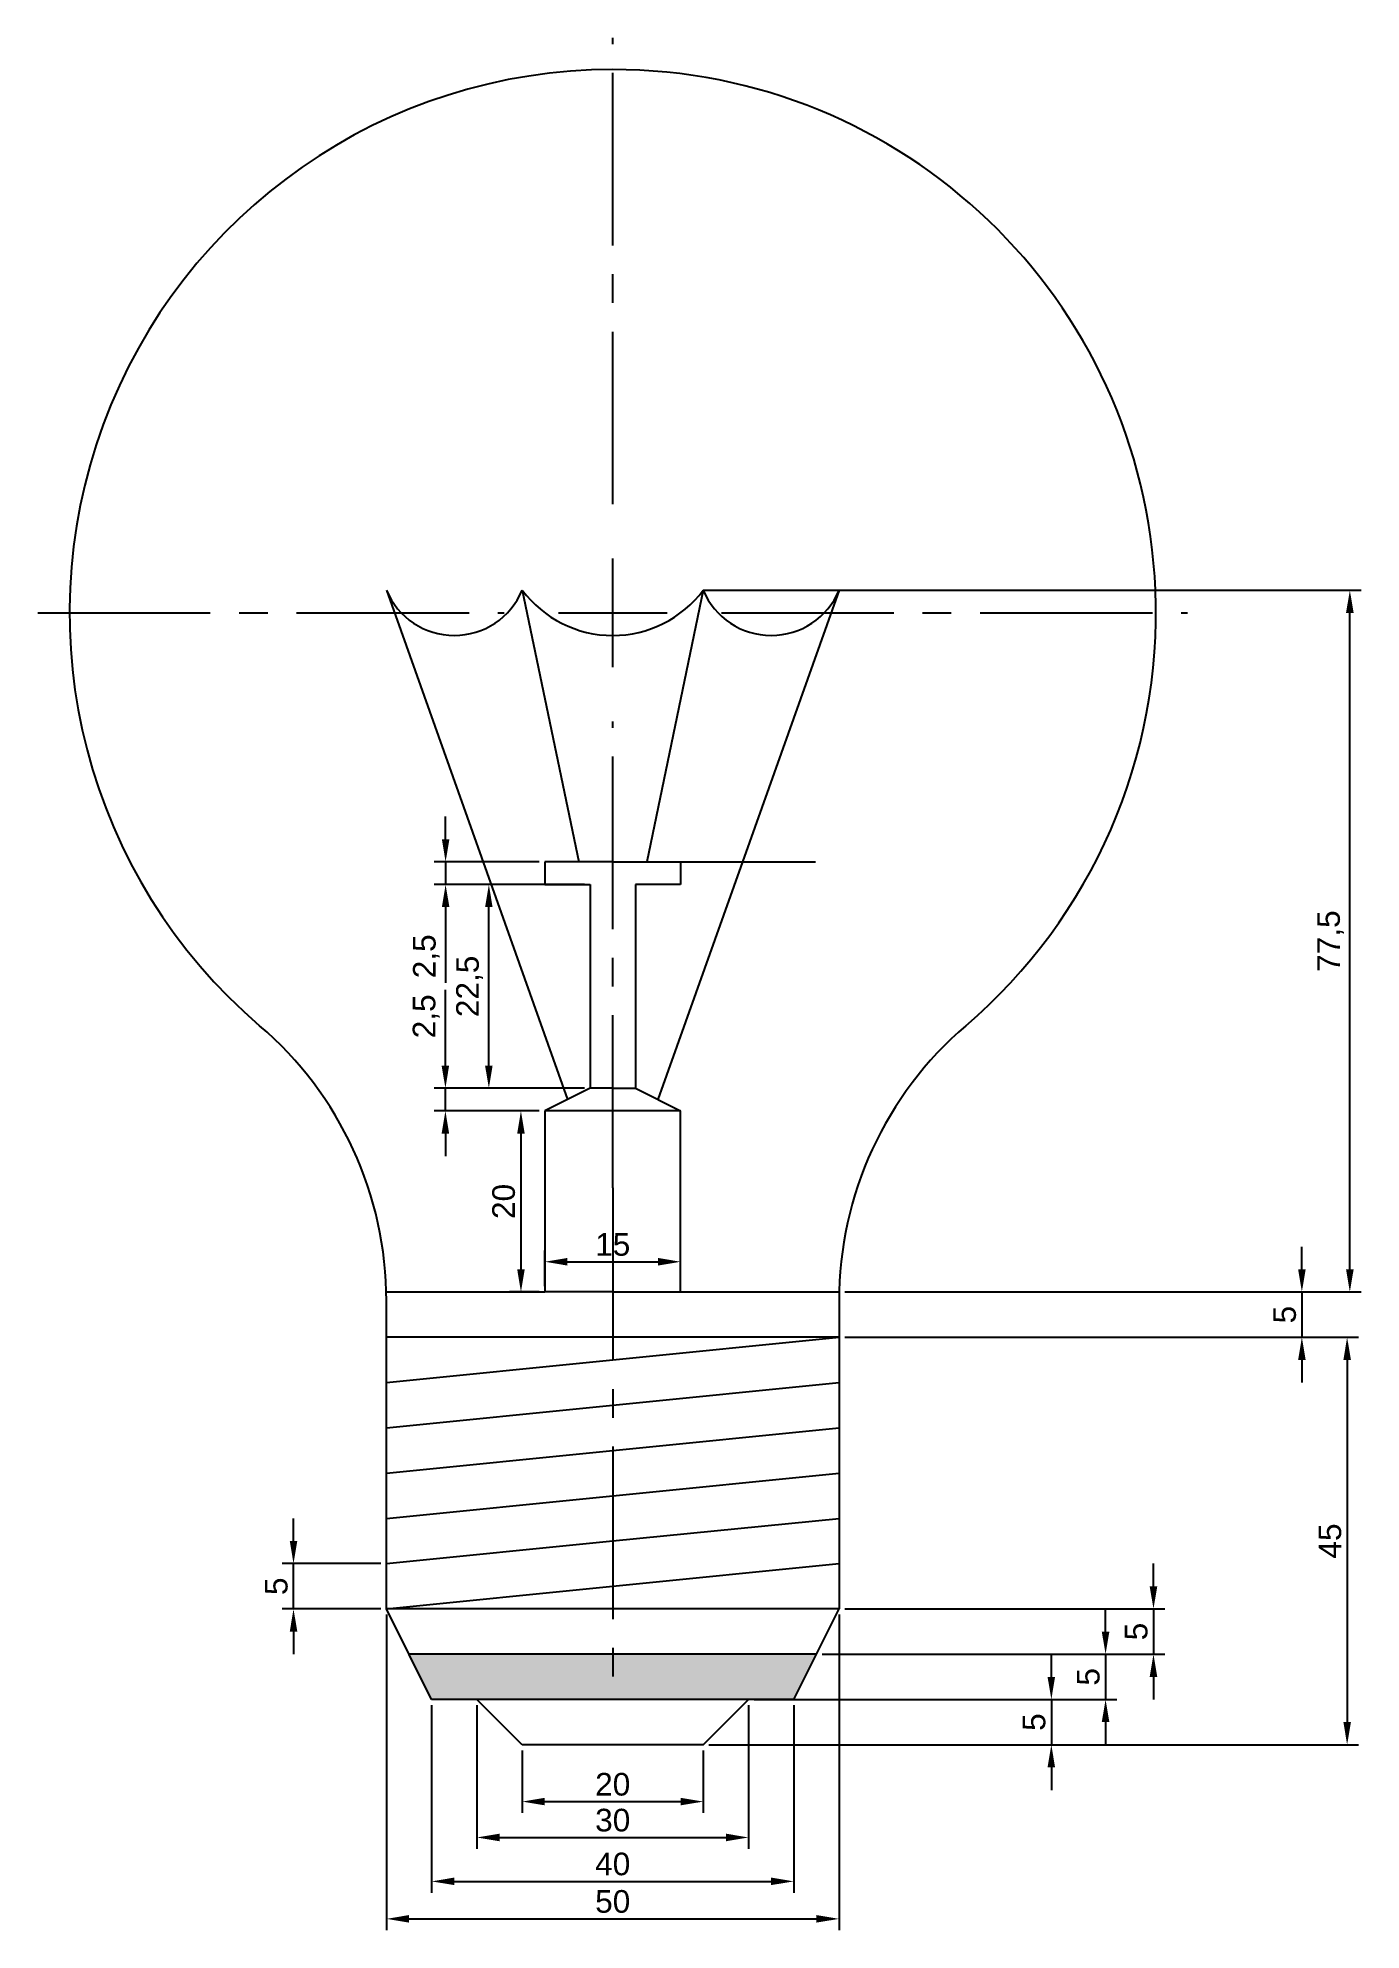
# Model space of a CAD drawing. Header units: millimetres. Extents: x 2685 to 2831, y 1353 to 1562.
import ezdxf

# ---------------------------------------------------------------- set-up
doc = ezdxf.new("R2010")
doc.units = ezdxf.units.MM
doc.linetypes.add('CENTER2', pattern=[28.575, 19.05, -3.175, 3.175, -3.175])
for name, color, linetype in [('kolory', 7, 'Continuous'), ('kreskowanie', 7, 'Continuous'), ('linie pomocnicze', 7, 'Continuous'), ('osie', 7, 'Continuous')]:
    doc.layers.add(name, color=color, linetype=linetype)
doc.styles.get("Standard").update_dxf_attribs({"font": 'arial.ttf'})
doc.dimstyles.new('ISO-25', dxfattribs={"dimtxt": 2.5, "dimasz": 2.5, "dimexe": 1.25, "dimexo": 0.625, "dimtad": 1, "dimtxsty": 'Standard', "dimcen": 2.5, "dimadec": 0, "dimazin": 0, "dimtfac": 1, "dimtmove": 0, "dimatfit": 3, "dimfxl": 1, "dimarcsym": 0})

# ---------------------------------------------------------------- blocks, each defined once
blk = doc.blocks.new('*U1')
at = {"layer": 'osie', "color": 0, "linetype": 'CENTER2', "transparency": 16777216}
for p, q in [((0, 12), (0, 63.5)), ((-63.5, 0), (-12, 0)), ((12, 0), (63.5, 0)), ((0, -63.5), (0, -12))]:
    blk.add_line(p, q, dxfattribs=at)
at = {"layer": 'osie', "color": 0, "linetype": 'Continuous', "transparency": 16777216}
for p, q in [((0, -6), (0, 6)), ((-6, 0), (6, 0))]:
    blk.add_line(p, q, dxfattribs=at)
blk = doc.blocks.new('*D2')
at = {"layer": 'Defpoints', "color": 0, "transparency": 16777216}
for p in [(2773.81, 1423.1), (2773.81, 1418.1), (2824.93, 1418.1)]:
    blk.add_point(p, dxfattribs=at)
at = {"layer": 'kolory', "color": 0, "lineweight": -2, "transparency": 16777216}
for p, q in [((2824.93, 1425.6), (2824.93, 1428.1)), ((2774.44, 1423.1), (2826.18, 1423.1)), ((2824.93, 1423.1), (2824.93, 1418.1)), ((2774.44, 1418.1), (2826.18, 1418.1)), ((2824.93, 1415.6), (2824.93, 1413.1))]:
    blk.add_line(p, q, dxfattribs=at)
at = {"layer": 'kolory', "color": 0, "transparency": 16777216}
for points in [[(2824.52, 1425.6), (2825.35, 1425.6), (2824.93, 1423.1)], [(2824.52, 1415.6), (2825.35, 1415.6), (2824.93, 1418.1)]]:
    blk.add_solid(points, dxfattribs=at)
at = {"layer": 'kolory', "color": 0, "transparency": 16777216, "insert": (2823.04, 1420.6), "char_height": 2.5, "attachment_point": 5, "rotation": 90}
blk.add_mtext('5', dxfattribs=at)
blk = doc.blocks.new('*D3')
at = {"layer": 'Defpoints', "color": 0, "transparency": 16777216}
for p in [(2773.81, 1388.1), (2771.31, 1383.1), (2808.54, 1383.1)]:
    blk.add_point(p, dxfattribs=at)
at = {"layer": 'kolory', "color": 0, "lineweight": -2, "transparency": 16777216}
for p, q in [((2808.54, 1390.6), (2808.54, 1393.1)), ((2774.44, 1388.1), (2809.79, 1388.1)), ((2808.54, 1388.1), (2808.54, 1383.1)), ((2771.94, 1383.1), (2809.79, 1383.1)), ((2808.54, 1380.6), (2808.54, 1378.1))]:
    blk.add_line(p, q, dxfattribs=at)
at = {"layer": 'kolory', "color": 0, "transparency": 16777216}
for points in [[(2808.12, 1390.6), (2808.96, 1390.6), (2808.54, 1388.1)], [(2808.12, 1380.6), (2808.96, 1380.6), (2808.54, 1383.1)]]:
    blk.add_solid(points, dxfattribs=at)
at = {"layer": 'kolory', "color": 0, "transparency": 16777216, "insert": (2806.64, 1385.6), "char_height": 2.5, "attachment_point": 5, "rotation": 90}
blk.add_mtext('5', dxfattribs=at)
blk = doc.blocks.new('*D4')
at = {"layer": 'Defpoints', "color": 0, "transparency": 16777216}
for p in [(2771.31, 1383.1), (2768.81, 1378.1), (2803.25, 1378.1)]:
    blk.add_point(p, dxfattribs=at)
at = {"layer": 'kolory', "color": 0, "lineweight": -2, "transparency": 16777216}
for p, q in [((2803.25, 1385.6), (2803.25, 1388.1)), ((2771.94, 1383.1), (2804.5, 1383.1)), ((2803.25, 1383.1), (2803.25, 1378.1)), ((2769.44, 1378.1), (2804.5, 1378.1)), ((2803.25, 1375.6), (2803.25, 1373.1))]:
    blk.add_line(p, q, dxfattribs=at)
at = {"layer": 'kolory', "color": 0, "transparency": 16777216}
for points in [[(2802.83, 1385.6), (2803.67, 1385.6), (2803.25, 1383.1)], [(2802.83, 1375.6), (2803.67, 1375.6), (2803.25, 1378.1)]]:
    blk.add_solid(points, dxfattribs=at)
at = {"layer": 'kolory', "color": 0, "transparency": 16777216, "insert": (2801.35, 1380.6), "char_height": 2.5, "attachment_point": 5, "rotation": 90}
blk.add_mtext('5', dxfattribs=at)
blk = doc.blocks.new('*D5')
at = {"layer": 'Defpoints', "color": 0, "transparency": 16777216}
for p in [(2763.81, 1378.1), (2758.81, 1373.1), (2797.26, 1373.1)]:
    blk.add_point(p, dxfattribs=at)
at = {"layer": 'kolory', "color": 0, "lineweight": -2, "transparency": 16777216}
for p, q in [((2797.26, 1380.6), (2797.26, 1383.1)), ((2764.44, 1378.1), (2798.51, 1378.1)), ((2797.26, 1378.1), (2797.26, 1373.1)), ((2759.44, 1373.1), (2798.51, 1373.1)), ((2797.26, 1370.6), (2797.26, 1368.1))]:
    blk.add_line(p, q, dxfattribs=at)
at = {"layer": 'kolory', "color": 0, "transparency": 16777216}
for points in [[(2796.84, 1380.6), (2797.67, 1380.6), (2797.26, 1378.1)], [(2796.84, 1370.6), (2797.67, 1370.6), (2797.26, 1373.1)]]:
    blk.add_solid(points, dxfattribs=at)
at = {"layer": 'kolory', "color": 0, "transparency": 16777216, "insert": (2795.36, 1375.6), "char_height": 2.5, "attachment_point": 5, "rotation": 90}
blk.add_mtext('5', dxfattribs=at)
blk = doc.blocks.new('*D6')
at = {"layer": 'Defpoints', "color": 0, "transparency": 16777216}
for p in [(2738.81, 1373.1), (2758.81, 1373.1), (2758.81, 1366.82)]:
    blk.add_point(p, dxfattribs=at)
at = {"layer": 'kolory', "color": 0, "lineweight": -2, "transparency": 16777216}
for p, q in [((2738.81, 1372.48), (2738.81, 1365.57)), ((2758.81, 1372.48), (2758.81, 1365.57)), ((2741.31, 1366.82), (2756.31, 1366.82))]:
    blk.add_line(p, q, dxfattribs=at)
at = {"layer": 'kolory', "color": 0, "transparency": 16777216}
for points in [[(2741.31, 1367.24), (2741.31, 1366.41), (2738.81, 1366.82)], [(2756.31, 1367.24), (2756.31, 1366.41), (2758.81, 1366.82)]]:
    blk.add_solid(points, dxfattribs=at)
at = {"layer": 'kolory', "color": 0, "transparency": 16777216, "insert": (2748.81, 1368.72), "char_height": 2.5, "attachment_point": 5}
blk.add_mtext('20', dxfattribs=at)
blk = doc.blocks.new('*D7')
at = {"layer": 'Defpoints', "color": 0, "transparency": 16777216}
for p in [(2728.81, 1378.1), (2768.81, 1378.1), (2768.81, 1358.01)]:
    blk.add_point(p, dxfattribs=at)
at = {"layer": 'kolory', "color": 0, "lineweight": -2, "transparency": 16777216}
for p, q in [((2728.81, 1377.48), (2728.81, 1356.76)), ((2768.81, 1377.48), (2768.81, 1356.76)), ((2731.31, 1358.01), (2766.31, 1358.01))]:
    blk.add_line(p, q, dxfattribs=at)
at = {"layer": 'kolory', "color": 0, "transparency": 16777216}
for points in [[(2731.31, 1358.43), (2731.31, 1357.6), (2728.81, 1358.01)], [(2766.31, 1358.43), (2766.31, 1357.6), (2768.81, 1358.01)]]:
    blk.add_solid(points, dxfattribs=at)
at = {"layer": 'kolory', "color": 0, "transparency": 16777216, "insert": (2748.81, 1359.92), "char_height": 2.5, "attachment_point": 5}
blk.add_mtext('40', dxfattribs=at)
blk = doc.blocks.new('*D8')
at = {"layer": 'Defpoints', "color": 0, "transparency": 16777216}
for p in [(2733.81, 1378.1), (2763.81, 1378.1), (2763.81, 1362.86)]:
    blk.add_point(p, dxfattribs=at)
at = {"layer": 'kolory', "color": 0, "lineweight": -2, "transparency": 16777216}
for p, q in [((2733.81, 1377.48), (2733.81, 1361.61)), ((2763.81, 1377.48), (2763.81, 1361.61)), ((2736.31, 1362.86), (2761.31, 1362.86))]:
    blk.add_line(p, q, dxfattribs=at)
at = {"layer": 'kolory', "color": 0, "transparency": 16777216}
for points in [[(2736.31, 1363.28), (2736.31, 1362.44), (2733.81, 1362.86)], [(2761.31, 1363.28), (2761.31, 1362.44), (2763.81, 1362.86)]]:
    blk.add_solid(points, dxfattribs=at)
at = {"layer": 'kolory', "color": 0, "transparency": 16777216, "insert": (2748.81, 1364.76), "char_height": 2.5, "attachment_point": 5}
blk.add_mtext('30', dxfattribs=at)
blk = doc.blocks.new('*D9')
at = {"layer": 'Defpoints', "color": 0, "transparency": 16777216}
for p in [(2723.81, 1388.1), (2773.81, 1388.1), (2773.81, 1353.87)]:
    blk.add_point(p, dxfattribs=at)
at = {"layer": 'kolory', "color": 0, "lineweight": -2, "transparency": 16777216}
for p, q in [((2723.81, 1387.48), (2723.81, 1352.62)), ((2773.81, 1387.48), (2773.81, 1352.62)), ((2726.31, 1353.87), (2771.31, 1353.87))]:
    blk.add_line(p, q, dxfattribs=at)
at = {"layer": 'kolory', "color": 0, "transparency": 16777216}
for points in [[(2726.31, 1354.29), (2726.31, 1353.46), (2723.81, 1353.87)], [(2771.31, 1354.29), (2771.31, 1353.46), (2773.81, 1353.87)]]:
    blk.add_solid(points, dxfattribs=at)
at = {"layer": 'kolory', "color": 0, "transparency": 16777216, "insert": (2748.81, 1355.78), "char_height": 2.5, "attachment_point": 5}
blk.add_mtext('50', dxfattribs=at)
blk = doc.blocks.new('*D10')
at = {"layer": 'Defpoints', "color": 0, "transparency": 16777216}
for p in [(2713.55, 1393.1), (2723.81, 1393.1), (2723.81, 1388.1)]:
    blk.add_point(p, dxfattribs=at)
at = {"layer": 'kolory', "color": 0, "lineweight": -2, "transparency": 16777216}
for p, q in [((2713.55, 1395.6), (2713.55, 1398.1)), ((2723.19, 1393.1), (2712.3, 1393.1)), ((2713.55, 1388.1), (2713.55, 1393.1)), ((2723.19, 1388.1), (2712.3, 1388.1)), ((2713.55, 1385.6), (2713.55, 1383.1))]:
    blk.add_line(p, q, dxfattribs=at)
at = {"layer": 'kolory', "color": 0, "transparency": 16777216}
for points in [[(2713.14, 1395.6), (2713.97, 1395.6), (2713.55, 1393.1)], [(2713.14, 1385.6), (2713.97, 1385.6), (2713.55, 1388.1)]]:
    blk.add_solid(points, dxfattribs=at)
at = {"layer": 'kolory', "color": 0, "transparency": 16777216, "insert": (2711.66, 1390.6), "char_height": 2.5, "attachment_point": 5, "rotation": 90}
blk.add_mtext('5', dxfattribs=at)
blk = doc.blocks.new('*D11')
at = {"layer": 'Defpoints', "color": 0, "transparency": 16777216}
for p in [(2773.81, 1418.1), (2773.81, 1373.1), (2829.93, 1373.1)]:
    blk.add_point(p, dxfattribs=at)
at = {"layer": 'kolory', "color": 0, "lineweight": -2, "transparency": 16777216}
for p, q in [((2774.44, 1418.1), (2831.18, 1418.1)), ((2829.93, 1415.6), (2829.93, 1375.6)), ((2774.44, 1373.1), (2831.18, 1373.1))]:
    blk.add_line(p, q, dxfattribs=at)
at = {"layer": 'kolory', "color": 0, "transparency": 16777216}
for points in [[(2829.52, 1415.6), (2830.35, 1415.6), (2829.93, 1418.1)], [(2829.52, 1375.6), (2830.35, 1375.6), (2829.93, 1373.1)]]:
    blk.add_solid(points, dxfattribs=at)
at = {"layer": 'kolory', "color": 0, "transparency": 16777216, "insert": (2828.04, 1395.6), "char_height": 2.5, "attachment_point": 5, "rotation": 90}
blk.add_mtext('45', dxfattribs=at)
blk = doc.blocks.new('*D12')
at = {"layer": 'Defpoints', "color": 0, "transparency": 16777216}
for p in [(2756.31, 1426.44), (2741.31, 1423.1), (2756.31, 1423.1)]:
    blk.add_point(p, dxfattribs=at)
at = {"layer": 'kolory', "color": 0, "lineweight": -2, "transparency": 16777216}
for p, q in [((2741.31, 1423.73), (2741.31, 1427.69)), ((2756.31, 1423.73), (2756.31, 1427.69)), ((2743.81, 1426.44), (2753.81, 1426.44))]:
    blk.add_line(p, q, dxfattribs=at)
at = {"layer": 'kolory', "color": 0, "transparency": 16777216}
for points in [[(2743.81, 1426.86), (2743.81, 1426.02), (2741.31, 1426.44)], [(2753.81, 1426.86), (2753.81, 1426.02), (2756.31, 1426.44)]]:
    blk.add_solid(points, dxfattribs=at)
at = {"layer": 'kolory', "color": 0, "transparency": 16777216, "insert": (2748.81, 1428.34), "char_height": 2.5, "attachment_point": 5}
blk.add_mtext('15', dxfattribs=at)
blk = doc.blocks.new('*D13')
at = {"layer": 'Defpoints', "color": 0, "transparency": 16777216}
for p in [(2808.76, 1500.6), (2830.23, 1500.6), (2773.81, 1423.1)]:
    blk.add_point(p, dxfattribs=at)
at = {"layer": 'kolory', "color": 0, "lineweight": -2, "transparency": 16777216}
for p, q in [((2809.38, 1500.6), (2831.48, 1500.6)), ((2830.23, 1425.6), (2830.23, 1498.1)), ((2774.44, 1423.1), (2831.48, 1423.1))]:
    blk.add_line(p, q, dxfattribs=at)
at = {"layer": 'kolory', "color": 0, "transparency": 16777216}
for points in [[(2829.81, 1498.1), (2830.65, 1498.1), (2830.23, 1500.6)], [(2829.81, 1425.6), (2830.65, 1425.6), (2830.23, 1423.1)]]:
    blk.add_solid(points, dxfattribs=at)
at = {"layer": 'kolory', "color": 0, "transparency": 16777216, "insert": (2828.11, 1461.85), "char_height": 2.5, "attachment_point": 5, "rotation": 90}
blk.add_mtext('77,5', dxfattribs=at)
blk = doc.blocks.new('*D14')
at = {"layer": 'Defpoints', "color": 0, "transparency": 16777216}
for p in [(2741.31, 1443.1), (2738.67, 1423.1), (2741.31, 1423.1)]:
    blk.add_point(p, dxfattribs=at)
at = {"layer": 'kolory', "color": 0, "lineweight": -2, "transparency": 16777216}
for p, q in [((2740.69, 1443.1), (2737.42, 1443.1)), ((2738.67, 1440.6), (2738.67, 1425.6)), ((2740.69, 1423.1), (2737.42, 1423.1))]:
    blk.add_line(p, q, dxfattribs=at)
at = {"layer": 'kolory', "color": 0, "transparency": 16777216}
for points in [[(2738.26, 1440.6), (2739.09, 1440.6), (2738.67, 1443.1)], [(2738.26, 1425.6), (2739.09, 1425.6), (2738.67, 1423.1)]]:
    blk.add_solid(points, dxfattribs=at)
at = {"layer": 'kolory', "color": 0, "transparency": 16777216, "insert": (2736.77, 1433.1), "char_height": 2.5, "attachment_point": 5, "rotation": 90}
blk.add_mtext('20', dxfattribs=at)
blk = doc.blocks.new('*D15')
at = {"layer": 'Defpoints', "color": 0, "transparency": 16777216}
for p in [(2741.31, 1470.6), (2730.35, 1468.1), (2741.31, 1468.1)]:
    blk.add_point(p, dxfattribs=at)
at = {"layer": 'kolory', "color": 0, "lineweight": -2, "transparency": 16777216}
for p, q in [((2730.35, 1473.1), (2730.35, 1475.6)), ((2740.69, 1470.6), (2729.1, 1470.6)), ((2730.35, 1470.6), (2730.35, 1468.1)), ((2740.69, 1468.1), (2729.1, 1468.1)), ((2730.35, 1465.6), (2730.35, 1457.24))]:
    blk.add_line(p, q, dxfattribs=at)
at = {"layer": 'kolory', "color": 0, "transparency": 16777216}
for points in [[(2729.94, 1473.1), (2730.77, 1473.1), (2730.35, 1470.6)], [(2729.94, 1465.6), (2730.77, 1465.6), (2730.35, 1468.1)]]:
    blk.add_solid(points, dxfattribs=at)
at = {"layer": 'kolory', "color": 0, "transparency": 16777216, "insert": (2728.23, 1460.17), "char_height": 2.5, "attachment_point": 5, "rotation": 90}
blk.add_mtext('2,5', dxfattribs=at)
blk = doc.blocks.new('*D16')
at = {"layer": 'Defpoints', "color": 0, "transparency": 16777216}
for p in [(2730.33, 1445.6), (2746.31, 1445.6), (2741.31, 1443.1)]:
    blk.add_point(p, dxfattribs=at)
at = {"layer": 'kolory', "color": 0, "lineweight": -2, "transparency": 16777216}
for p, q in [((2730.33, 1448.1), (2730.33, 1456.47)), ((2745.69, 1445.6), (2729.08, 1445.6)), ((2730.33, 1443.1), (2730.33, 1445.6)), ((2740.69, 1443.1), (2729.08, 1443.1)), ((2730.33, 1440.6), (2730.33, 1438.1))]:
    blk.add_line(p, q, dxfattribs=at)
at = {"layer": 'kolory', "color": 0, "transparency": 16777216}
for points in [[(2729.91, 1448.1), (2730.74, 1448.1), (2730.33, 1445.6)], [(2729.91, 1440.6), (2730.74, 1440.6), (2730.33, 1443.1)]]:
    blk.add_solid(points, dxfattribs=at)
at = {"layer": 'kolory', "color": 0, "transparency": 16777216, "insert": (2728.2, 1453.54), "char_height": 2.5, "attachment_point": 5, "rotation": 90}
blk.add_mtext('2,5', dxfattribs=at)
blk = doc.blocks.new('*D17')
at = {"layer": 'Defpoints', "color": 0, "transparency": 16777216}
for p in [(2735.13, 1468.1), (2746.31, 1468.1), (2746.31, 1445.6)]:
    blk.add_point(p, dxfattribs=at)
at = {"layer": 'kolory', "color": 0, "lineweight": -2, "transparency": 16777216}
for p, q in [((2745.69, 1468.1), (2733.88, 1468.1)), ((2735.13, 1448.1), (2735.13, 1465.6)), ((2745.69, 1445.6), (2733.88, 1445.6))]:
    blk.add_line(p, q, dxfattribs=at)
at = {"layer": 'kolory', "color": 0, "transparency": 16777216}
for points in [[(2734.71, 1465.6), (2735.54, 1465.6), (2735.13, 1468.1)], [(2734.71, 1448.1), (2735.54, 1448.1), (2735.13, 1445.6)]]:
    blk.add_solid(points, dxfattribs=at)
at = {"layer": 'kolory', "color": 0, "transparency": 16777216, "insert": (2733, 1456.85), "char_height": 2.5, "attachment_point": 5, "rotation": 90}
blk.add_mtext('22,5', dxfattribs=at)

msp = doc.modelspace()

# ---------------------------------------------------------------- hatches: boundary and pattern name
h = msp.add_hatch(color=256)
h.dxf.hatch_style = 1
h.paths.add_polyline_path([(2748.81, 1383.104), (2726.31, 1383.104), (2728.81, 1378.104), (2748.81, 1378.104)])
h.paths.add_polyline_path([(2771.31, 1383.104), (2748.81, 1383.104), (2748.81, 1378.104), (2768.81, 1378.104)])

# ---------------------------------------------------------------- linework, layer by layer
for p, q in [((2723.81, 1500.604), (2743.81, 1444.354)), ((2738.81, 1500.604), (2745.06, 1470.604)), ((2758.81, 1500.604), (2752.56, 1470.604)), ((2758.81, 1500.604), (2815.833, 1500.604)), ((2773.81, 1500.604), (2763.143, 1470.604)), ((2748.81, 1470.604), (2741.31, 1470.604)), ((2741.31, 1470.604), (2741.31, 1468.104)), ((2748.81, 1470.604), (2756.31, 1470.604)), ((2756.31, 1470.604), (2756.31, 1468.104)), ((2756.31, 1470.604), (2771.22, 1470.604)), ((2741.31, 1468.104), (2746.31, 1468.104)), ((2746.31, 1468.104), (2746.31, 1445.604)), ((2756.31, 1468.104), (2751.31, 1468.104)), ((2751.31, 1468.104), (2751.31, 1445.604)), ((2746.31, 1445.604), (2741.31, 1443.104)), ((2748.81, 1445.604), (2746.31, 1445.604)), ((2748.81, 1445.604), (2751.31, 1445.604)), ((2751.31, 1445.604), (2756.31, 1443.104)), ((2756.31, 1443.104), (2741.31, 1443.104)), ((2741.31, 1443.104), (2741.31, 1423.104)), ((2756.31, 1423.104), (2756.31, 1443.104)), ((2723.81, 1423.104), (2741.31, 1423.104)), ((2723.81, 1418.104), (2723.81, 1422.111)), ((2748.81, 1423.104), (2741.31, 1423.104)), ((2748.81, 1423.104), (2756.31, 1423.104)), ((2748.81, 1423.104), (2773.81, 1423.104)), ((2773.81, 1422.111), (2773.81, 1418.104)), ((2748.81, 1418.104), (2723.81, 1418.104)), ((2723.81, 1388.104), (2723.81, 1418.104)), ((2773.81, 1418.104), (2748.81, 1418.104)), ((2773.81, 1418.104), (2773.81, 1388.104)), ((2773.81, 1388.104), (2723.81, 1388.104)), ((2728.81, 1378.104), (2723.81, 1388.104)), ((2768.81, 1378.104), (2773.81, 1388.104)), ((2771.31, 1383.104), (2726.31, 1383.104)), ((2768.81, 1378.104), (2728.81, 1378.104)), ((2738.81, 1373.104), (2733.81, 1378.104)), ((2758.81, 1373.104), (2763.81, 1378.104)), ((2758.81, 1373.104), (2738.81, 1373.104))]:
    msp.add_line(p, q)
at = {"linetype": 'CENTER2'}
msp.add_line((2723.81, 1388.104), (2723.81, 1393.104), dxfattribs=at)
at = {"color": 242, "true_color": 0xcd2027}
msp.add_line((2748.81, 1378.104), (2748.81, 1378.104), dxfattribs=at)
for centre, radius, start, end in [((2748.81, 1498.104), 60, 90, 229.4584), ((2748.81, 1498.104), 60, 310.5416, 2.38802), ((2683.81, 1422.111), 40, 0, 49.4584), ((2813.81, 1422.111), 40, 130.5416, 180)]:
    msp.add_arc(centre, radius, start, end)
at = {"layer": 'kolory', "color": 1}
msp.add_line((2763.143, 1470.604), (2753.81, 1444.354), dxfattribs=at)
at = {"layer": 'kolory', "color": 3}
msp.add_arc((2748.81, 1498.104), 60, 2.38802, 90, dxfattribs=at)
at = {"layer": 'kolory', "color": 5}
for centre, radius, start, end in [((2731.31, 1503.729), 8.125, 202.61986, 337.38014), ((2748.81, 1508.104), 12.5, 216.8699, 323.1301), ((2766.31, 1503.729), 8.125, 202.61986, 337.38014)]:
    msp.add_arc(centre, radius, start, end, dxfattribs=at)
at = {"layer": 'kreskowanie'}
for p, q in [((2748.81, 1415.604), (2773.81, 1418.104)), ((2723.81, 1408.104), (2748.81, 1410.604)), ((2748.81, 1405.604), (2773.81, 1408.104)), ((2723.81, 1398.104), (2748.81, 1400.604)), ((2748.81, 1395.604), (2773.81, 1398.104)), ((2723.81, 1388.104), (2748.81, 1390.604))]:
    msp.add_line(p, q, dxfattribs=at)
at = {"layer": 'kreskowanie', "color": 1}
for p, q in [((2723.81, 1413.104), (2748.81, 1415.604)), ((2748.81, 1410.604), (2773.81, 1413.104)), ((2723.81, 1403.104), (2748.81, 1405.604)), ((2748.81, 1400.604), (2773.81, 1403.104)), ((2723.81, 1393.104), (2748.81, 1395.604)), ((2748.81, 1390.604), (2773.81, 1393.104))]:
    msp.add_line(p, q, dxfattribs=at)
at = {"layer": 'linie pomocnicze', "linetype": 'CENTER2'}
msp.add_line((2748.81, 1434.604), (2748.81, 1378.104), dxfattribs=at)

# ---------------------------------------------------------------- block references
at = {"layer": 'osie', "linetype": 'CENTER2'}
msp.add_blockref('*U1', (2748.81, 1498.104), dxfattribs=at)

# ---------------------------------------------------------------- dimensions: what is measured, and where the dimension line sits
at = {"layer": 'kolory'}
for base, p1, p2, picture, middle in [((2830.231, 1500.604), (2773.81, 1423.104), (2808.758, 1500.604), '*D13', (2828.108, 1461.854)), ((2730.354, 1468.104), (2741.31, 1470.604), (2741.31, 1468.104), '*D15', (2728.226, 1460.173)), ((2735.126, 1468.104), (2746.31, 1445.604), (2746.31, 1468.104), '*D17', (2732.999, 1456.854)), ((2730.326, 1445.604), (2741.31, 1443.104), (2746.31, 1445.604), '*D16', (2728.198, 1453.535)), ((2738.674, 1423.104), (2741.31, 1443.104), (2741.31, 1423.104), '*D14', (2736.773, 1433.104)), ((2824.932, 1418.104), (2773.81, 1423.104), (2773.81, 1418.104), '*D2', (2823.036, 1420.604)), ((2829.935, 1373.104), (2773.81, 1418.104), (2773.81, 1373.104), '*D11', (2828.038, 1395.604)), ((2713.555, 1393.104), (2723.81, 1388.104), (2723.81, 1393.104), '*D10', (2711.659, 1390.604)), ((2808.538, 1383.104), (2773.81, 1388.104), (2771.31, 1383.104), '*D3', (2806.642, 1385.604)), ((2803.25, 1378.104), (2771.31, 1383.104), (2768.81, 1378.104), '*D4', (2801.353, 1380.604)), ((2797.256, 1373.104), (2763.81, 1378.104), (2758.81, 1373.104), '*D5', (2795.36, 1375.604))]:
    dim = msp.add_linear_dim(base=base, p1=p1, p2=p2, angle=90, dimstyle='ISO-25', dxfattribs=at)
    dim.commit()
    dim.dimension.update_dxf_attribs({"geometry": picture, "text_midpoint": middle})
for base, p1, p2, picture, middle in [((2756.31, 1426.439), (2741.31, 1423.104), (2756.31, 1423.104), '*D12', (2748.81, 1428.341)), ((2773.81, 1353.874), (2723.81, 1388.104), (2773.81, 1388.104), '*D9', (2748.81, 1355.776)), ((2768.81, 1358.014), (2728.81, 1378.104), (2768.81, 1378.104), '*D7', (2748.81, 1359.916)), ((2763.81, 1362.859), (2733.81, 1378.104), (2763.81, 1378.104), '*D8', (2748.81, 1364.761)), ((2758.81, 1366.822), (2738.81, 1373.104), (2758.81, 1373.104), '*D6', (2748.81, 1368.724))]:
    dim = msp.add_linear_dim(base=base, p1=p1, p2=p2, dimstyle='ISO-25', dxfattribs=at)
    dim.commit()
    dim.dimension.update_dxf_attribs({"geometry": picture, "text_midpoint": middle})

doc.saveas('drawing.dxf')
